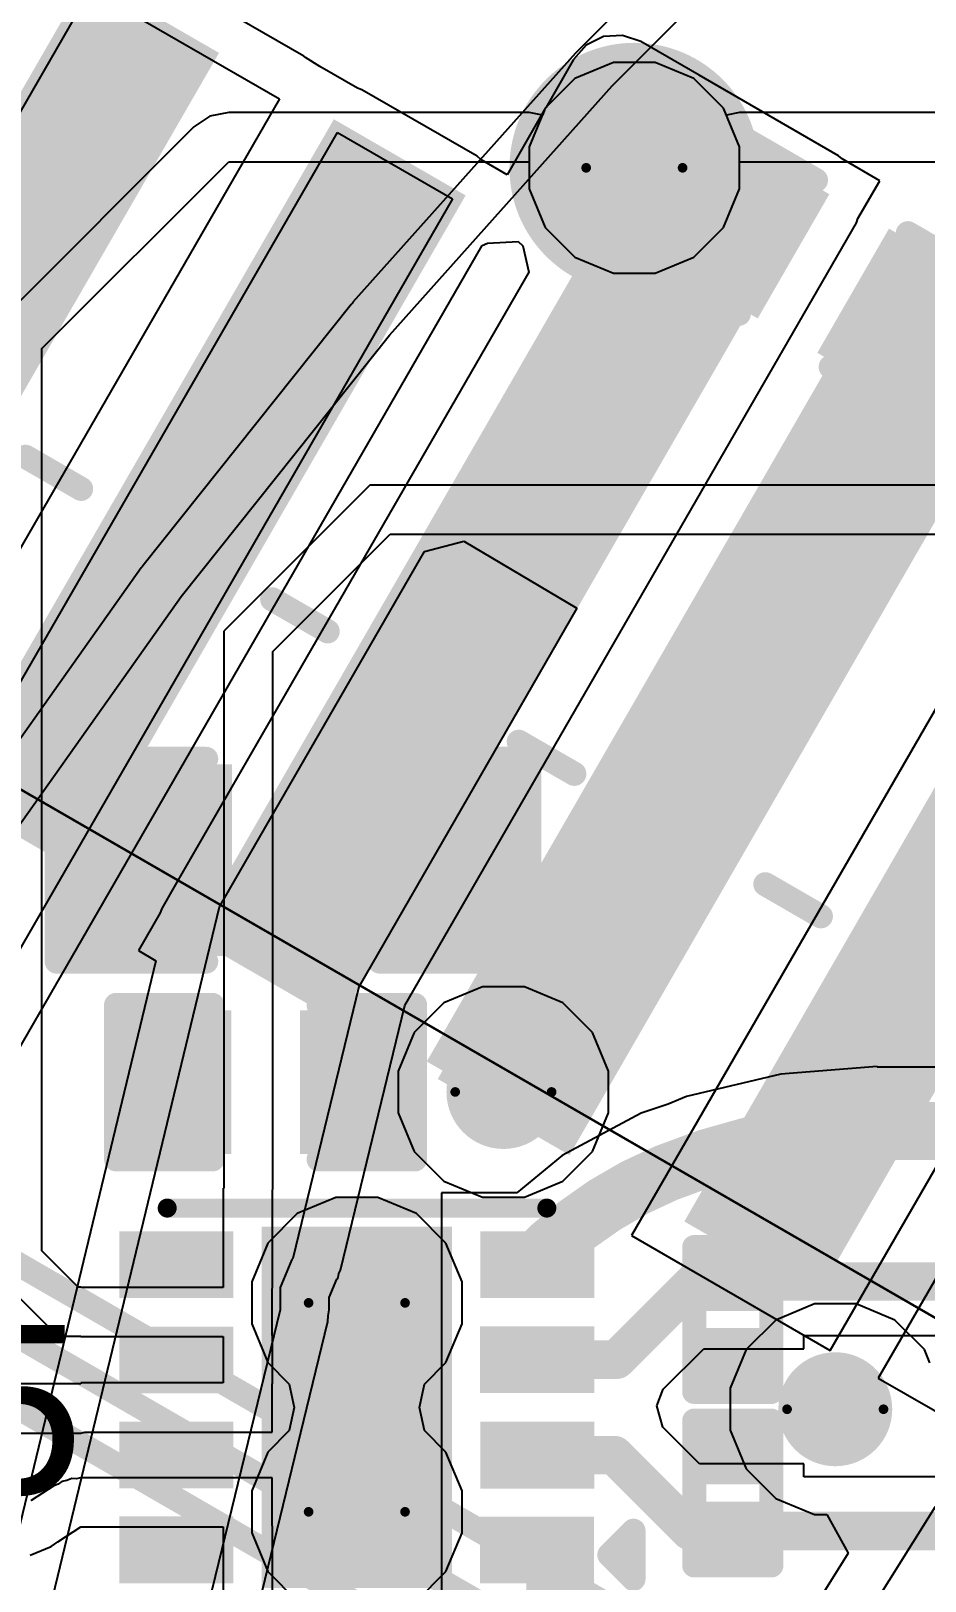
# Model space of a CAD drawing. Header units: inches. Extents: x -30 to 282, y -86 to 78.
# Drawn here: x -15.75 to -11.04, y -31.57 to -23.41 of the extents above; entities that cross this region are included whole.
import ezdxf

# ---------------------------------------------------------------- set-up
doc = ezdxf.new("R2010")
doc.units = ezdxf.units.IN
for name, color, linetype in [('Board Outline', 216, 'Continuous'), ('Bottom Layer', 5, 'Continuous'), ('Bottom Overlay', 54, 'Continuous'), ('Bottom Paste', 16, 'Continuous'), ('Bottom Solder', 6, 'Continuous'), ('Dimensions', 6, 'Continuous'), ('Drill Drawing', 1, 'Continuous'), ('GND 01', 76, 'Continuous'), ('GND 02', 16, 'Continuous'), ('Pad Holes', 156, 'Continuous'), ('PWR', 156, 'Continuous'), ('SIG 01', 90, 'Continuous'), ('Top Layer', 1, 'Continuous'), ('Top Overlay', 2, 'Continuous'), ('Top Paste', 8, 'Continuous'), ('Top Solder', 216, 'Continuous'), ('Via Holes', 16, 'Continuous')]:
    doc.layers.add(name, color=color, linetype=linetype)
doc.styles.add('Arial', font='', dxfattribs={"height": 0.2})
doc.styles.get('Arial').set_extended_font_data('Arial')

# ---------------------------------------------------------------- blocks, each defined once
blk = doc.blocks.new('C___0402_B_12')
at = {"layer": 'Bottom Layer'}
for points in [[(-0.2413, 0.3175), (-0.2413, -0.3175), (-0.6985, -0.3175), (-0.6985, 0.3175)], [(0.6985, 0.3175), (0.6985, -0.3175), (0.2413, -0.3175), (0.2413, 0.3175)]]:
    blk.add_hatch(color=5, dxfattribs=at).paths.add_polyline_path(points)
at = {"layer": 'Bottom Paste'}
for points in [[(-0.2413, 0.3175), (-0.2413, -0.3175), (-0.6985, -0.3175), (-0.6985, 0.3175)], [(0.6985, 0.3175), (0.6985, -0.3175), (0.2413, -0.3175), (0.2413, 0.3175)]]:
    blk.add_hatch(color=16, dxfattribs=at).paths.add_polyline_path(points)
at = {"layer": 'Bottom Solder'}
for points in [[(-0.1813, 0.3775), (-0.1813, -0.3775), (-0.7585, -0.3775), (-0.7585, 0.3775)], [(0.7585, 0.3775), (0.7585, -0.3775), (0.1813, -0.3775), (0.1813, 0.3775)]]:
    blk.add_hatch(color=6, dxfattribs=at).paths.add_polyline_path(points)
at = {"layer": 'Bottom Overlay', "const_width": 0.127}
for points in [[(-0.2794, 0.4064), (-0.7874, 0.4064)], [(-0.7874, 0.4064), (-0.7874, -0.4064)], [(0.7874, 0.4064), (0.2794, 0.4064)], [(0.7874, 0.4064), (0.7874, -0.4064)], [(-0.2794, -0.4064), (-0.7874, -0.4064)], [(0.7874, -0.4064), (0.2794, -0.4064)]]:
    blk.add_lwpolyline(points, dxfattribs=at)
at = {"layer": 'Bottom Overlay', "const_width": 0.0635}
for points in [[(-0.8191, 0.4064, 1), (-0.7556, 0.4064, 1)], [(-0.8191, 0.4064, 1), (-0.7556, 0.4064, 1)], [(-0.3111, 0.4064, 1), (-0.2477, 0.4064, 1)], [(0.2477, 0.4064, 1), (0.3112, 0.4064, 1)], [(0.7557, 0.4064, 1), (0.8192, 0.4064, 1)], [(0.7557, 0.4064, 1), (0.8192, 0.4064, 1)], [(-0.8192, -0.4064, 1), (-0.7557, -0.4064, 1)], [(-0.8192, -0.4064, 1), (-0.7557, -0.4064, 1)], [(-0.3112, -0.4064, 1), (-0.2477, -0.4064, 1)], [(0.2477, -0.4064, 1), (0.3111, -0.4064, 1)], [(0.7556, -0.4064, 1), (0.8191, -0.4064, 1)], [(0.7556, -0.4064, 1), (0.8191, -0.4064, 1)]]:
    blk.add_lwpolyline(points, format="xyb", close=True, dxfattribs=at)
blk = doc.blocks.new('B6B_ZR_SM4_TF_LF__SN__B_34')
at = {"layer": 'Bottom Layer'}
for points in [[(-4.1001, 3.2749), (-3.4001, 3.2749), (-3.4001, -0.725), (-4.1001, -0.725)], [(-2.5999, 3.2749), (-1.8999, 3.2749), (-1.8999, -0.725), (-2.5999, -0.725)], [(-1.1001, 3.2749), (-0.4001, 3.2749), (-0.4001, -0.725), (-1.1001, -0.725)], [(0.4001, 3.2749), (1.1001, 3.2749), (1.1001, -0.725), (0.4001, -0.725)], [(1.8999, 3.2749), (2.5999, 3.2749), (2.5999, -0.725), (1.8999, -0.725)]]:
    blk.add_hatch(color=5, dxfattribs=at).paths.add_polyline_path(points)
at = {"layer": 'Bottom Paste'}
for points in [[(-4.1001, 3.2749), (-3.4001, 3.2749), (-3.4001, -0.725), (-4.1001, -0.725)], [(-2.5999, 3.2749), (-1.8999, 3.2749), (-1.8999, -0.725), (-2.5999, -0.725)], [(-1.1001, 3.2749), (-0.4001, 3.2749), (-0.4001, -0.725), (-1.1001, -0.725)], [(0.4001, 3.2749), (1.1001, 3.2749), (1.1001, -0.725), (0.4001, -0.725)], [(1.8999, 3.2749), (2.5999, 3.2749), (2.5999, -0.725), (1.8999, -0.725)]]:
    blk.add_hatch(color=16, dxfattribs=at).paths.add_polyline_path(points)
at = {"layer": 'Bottom Solder'}
for points in [[(-4.1509, 3.3257), (-3.3493, 3.3257), (-3.3493, -0.7758), (-4.1509, -0.7758)], [(-2.6507, 3.3257), (-1.8491, 3.3257), (-1.8491, -0.7758), (-2.6507, -0.7758)], [(-1.1509, 3.3257), (-0.3493, 3.3257), (-0.3493, -0.7758), (-1.1509, -0.7758)], [(0.3493, 3.3257), (1.1509, 3.3257), (1.1509, -0.7758), (0.3493, -0.7758)], [(1.8491, 3.3257), (2.6507, 3.3257), (2.6507, -0.7758), (1.8491, -0.7758)]]:
    blk.add_hatch(color=6, dxfattribs=at).paths.add_polyline_path(points)
at = {"layer": 'Bottom Overlay', "const_width": 0.127}
for points in [[(-3.1688, 0.9749), (-2.8311, 0.9749)], [(-1.6689, 0.9749), (-1.3311, 0.9749)], [(-0.1689, 0.9749), (0.1689, 0.9749)], [(1.3311, 0.9749), (1.6689, 0.9749)], [(-6, -2.725), (6, -2.725)]]:
    blk.add_lwpolyline(points, dxfattribs=at)
at = {"layer": 'Bottom Overlay', "const_width": 0.0635}
for points in [[(-3.2006, 0.9749, 1), (-3.1371, 0.9749, 1)], [(-2.8628, 0.9749, 1), (-2.7993, 0.9749, 1)], [(-1.7006, 0.9749, 1), (-1.6371, 0.9749, 1)], [(-1.3628, 0.9749, 1), (-1.2993, 0.9749, 1)], [(-0.2006, 0.9749, 1), (-0.1371, 0.9749, 1)], [(0.1371, 0.9749, 1), (0.2006, 0.9749, 1)], [(1.2994, 0.9749, 1), (1.3629, 0.9749, 1)], [(1.6371, 0.9749, 1), (1.7006, 0.9749, 1)]]:
    blk.add_lwpolyline(points, format="xyb", close=True, dxfattribs=at)
blk = doc.blocks.new('B6B_ZR_SM4_TF_LF__SN__B_35')
at = {"layer": 'Bottom Overlay', "const_width": 0.127}
blk.add_lwpolyline([(6, -2.725), (-6, -2.725)], dxfattribs=at)
blk = doc.blocks.new('WSON_8_2_2__83')
at = {"layer": 'Bottom Solder'}
h = blk.add_hatch(color=6, dxfattribs=at)
edge = h.paths.add_edge_path()
edge.add_arc((0, 0.55), 0.1016, 0, 360)
h = blk.add_hatch(color=6, dxfattribs=at)
edge = h.paths.add_edge_path()
edge.add_arc((0, -0.55), 0.1016, 0, 360)
at = {"layer": 'Pad Holes'}
h = blk.add_hatch(color=7, dxfattribs=at)
edge = h.paths.add_edge_path()
edge.add_arc((0, 0.55), 0.15, 0, 360)
h = blk.add_hatch(color=7, dxfattribs=at)
edge = h.paths.add_edge_path()
edge.add_arc((0, -0.55), 0.15, 0, 360)
at = {"layer": 'PWR'}
h = blk.add_hatch(color=156, dxfattribs=at)
edge = h.paths.add_edge_path()
edge.add_arc((0, 0.55), 0.3, 0, 360)
h = blk.add_hatch(color=156, dxfattribs=at)
edge = h.paths.add_edge_path()
edge.add_arc((0, -0.55), 0.3, 0, 360)
at = {"layer": 'SIG 01'}
h = blk.add_hatch(color=90, dxfattribs=at)
edge = h.paths.add_edge_path()
edge.add_arc((0, 0.55), 0.3, 0, 360)
h = blk.add_hatch(color=90, dxfattribs=at)
edge = h.paths.add_edge_path()
edge.add_arc((0, -0.55), 0.3, 0, 360)
at = {"layer": 'Top Layer'}
for points in [[(0.45, -0.9), (-0.45, -0.9), (-0.45, 0.9), (0.45, 0.9)], [(-0.6994, 0.8762), (-0.6994, 0.6262), (-1.1994, 0.6262), (-1.1994, 0.8762)], [(0.7006, 0.6254), (0.7006, 0.8755), (1.2006, 0.8755), (1.2006, 0.6254)], [(-0.7006, 0.3766), (-0.7006, 0.1266), (-1.2006, 0.1266), (-1.2006, 0.3766)], [(0.7006, 0.1258), (0.7006, 0.3758), (1.2006, 0.3758), (1.2006, 0.1258)], [(-0.7004, -0.1258), (-0.7004, -0.3758), (-1.2004, -0.3758), (-1.2004, -0.1258)], [(0.7006, -0.3738), (0.7006, -0.1238), (1.2006, -0.1238), (1.2006, -0.3738)], [(-0.7006, -0.6259), (-0.7006, -0.876), (-1.2006, -0.876), (-1.2006, -0.6259)], [(0.7006, -0.8762), (0.7006, -0.6262), (1.2006, -0.6262), (1.2006, -0.8762)]]:
    blk.add_hatch(color=1, dxfattribs=at).paths.add_polyline_path(points)
h = blk.add_hatch(color=1, dxfattribs=at)
edge = h.paths.add_edge_path()
edge.add_arc((0, 0.55), 0.3, 0, 360)
h = blk.add_hatch(color=1, dxfattribs=at)
edge = h.paths.add_edge_path()
edge.add_arc((0, -0.55), 0.3, 0, 360)
at = {"layer": 'Top Paste'}
for points in [[(0.45, -0.9), (-0.45, -0.9), (-0.45, 0.9), (0.45, 0.9)], [(-0.6994, 0.8762), (-0.6994, 0.6262), (-1.1994, 0.6262), (-1.1994, 0.8762)], [(0.7006, 0.6254), (0.7006, 0.8755), (1.2006, 0.8755), (1.2006, 0.6254)], [(-0.7006, 0.3766), (-0.7006, 0.1266), (-1.2006, 0.1266), (-1.2006, 0.3766)], [(0.7006, 0.1258), (0.7006, 0.3758), (1.2006, 0.3758), (1.2006, 0.1258)], [(-0.7004, -0.1258), (-0.7004, -0.3758), (-1.2004, -0.3758), (-1.2004, -0.1258)], [(0.7006, -0.3738), (0.7006, -0.1238), (1.2006, -0.1238), (1.2006, -0.3738)], [(-0.7006, -0.6259), (-0.7006, -0.876), (-1.2006, -0.876), (-1.2006, -0.6259)], [(0.7006, -0.8762), (0.7006, -0.6262), (1.2006, -0.6262), (1.2006, -0.8762)]]:
    blk.add_hatch(color=8, dxfattribs=at).paths.add_polyline_path(points)
at = {"layer": 'Top Solder'}
for points in [[(-0.6486, 0.927), (-0.6486, 0.5754), (-1.2502, 0.5754), (-1.2502, 0.927)], [(0.5008, -0.9508), (-0.5008, -0.9508), (-0.5008, 0.9508), (0.5008, 0.9508)], [(0.6498, 0.5746), (0.6498, 0.9263), (1.2514, 0.9263), (1.2514, 0.5746)], [(-0.6498, 0.4274), (-0.6498, 0.0758), (-1.2514, 0.0758), (-1.2514, 0.4274)], [(0.6498, 0.075), (0.6498, 0.4266), (1.2514, 0.4266), (1.2514, 0.075)], [(-0.6496, -0.075), (-0.6496, -0.4266), (-1.2512, -0.4266), (-1.2512, -0.075)], [(0.6498, -0.4246), (0.6498, -0.073), (1.2514, -0.073), (1.2514, -0.4246)], [(-0.6498, -0.5751), (-0.6498, -0.9268), (-1.2514, -0.9268), (-1.2514, -0.5751)], [(0.6498, -0.927), (0.6498, -0.5754), (1.2514, -0.5754), (1.2514, -0.927)]]:
    blk.add_hatch(color=216, dxfattribs=at).paths.add_polyline_path(points)
h = blk.add_hatch(color=216, dxfattribs=at)
edge = h.paths.add_edge_path()
edge.add_arc((0, 0.55), 0.4016, 0, 360)
h = blk.add_hatch(color=216, dxfattribs=at)
edge = h.paths.add_edge_path()
edge.add_arc((0, -0.55), 0.4016, 0, 360)
at = {"layer": 'Top Overlay'}
for points, const_width in [([(1.0003, 1.0492), (-0.9997, 1.0492)], 0.1), ([(-1.4574, 0.6496), (-1.4574, 0.9036)], 0.127), ([(-1.3304, 0.7766), (-1.4574, 0.9036)], 0.127), ([(-1.3304, 0.7766), (-1.4574, 0.6496)], 0.127), ([(0.999, -1.0489), (-1.001, -1.0489)], 0.1)]:
    blk.add_lwpolyline(points, dxfattribs=dict(at, const_width=const_width))
for points, const_width in [([(-1.0247, 1.0492, 1), (-0.9747, 1.0492, 1)], 0.05), ([(0.9753, 1.0492, 1), (1.0253, 1.0492, 1)], 0.05), ([(-1.4891, 0.9036, 1), (-1.4256, 0.9036, 1)], 0.0635), ([(-1.4891, 0.9036, 1), (-1.4256, 0.9036, 1)], 0.0635), ([(-1.3621, 0.7766, 1), (-1.2986, 0.7766, 1)], 0.0635), ([(-1.3621, 0.7766, 1), (-1.2986, 0.7766, 1)], 0.0635), ([(-1.4891, 0.6496, 1), (-1.4256, 0.6496, 1)], 0.0635), ([(-1.4891, 0.6496, 1), (-1.4256, 0.6496, 1)], 0.0635), ([(-1.0259, -1.0489, 1), (-0.976, -1.0489, 1)], 0.05), ([(0.974, -1.0489, 1), (1.024, -1.0489, 1)], 0.05)]:
    blk.add_lwpolyline(points, format="xyb", close=True, dxfattribs=dict(at, const_width=const_width))
blk = doc.blocks.new('DSN0603_2_115')
at = {"layer": 'Top Layer'}
for points in [[(-0.3, 0.12), (-0.1, 0.12), (-0.1, -0.12), (-0.3, -0.12)], [(0.1, 0.12), (0.3, 0.12), (0.3, -0.12), (0.1, -0.12)]]:
    blk.add_hatch(color=1, dxfattribs=at).paths.add_polyline_path(points)
at = {"layer": 'Top Paste'}
for points in [[(-0.3, 0.12), (-0.1, 0.12), (-0.1, -0.12), (-0.3, -0.12)], [(0.1, 0.12), (0.3, 0.12), (0.3, -0.12), (0.1, -0.12)]]:
    blk.add_hatch(color=8, dxfattribs=at).paths.add_polyline_path(points)
at = {"layer": 'Top Solder'}
for points in [[(-0.355, 0.175), (-0.045, 0.175), (-0.045, -0.175), (-0.355, -0.175)], [(0.045, 0.175), (0.355, 0.175), (0.355, -0.175), (0.045, -0.175)]]:
    blk.add_hatch(color=216, dxfattribs=at).paths.add_polyline_path(points)
at = {"layer": 'Top Overlay', "const_width": 0.127}
for points in [[(0.381, 0.2032), (-0.381, 0.2032)], [(-0.381, -0.2032), (-0.381, 0.2032)], [(0.381, -0.2032), (0.381, 0.2032)], [(0.381, -0.2032), (-0.381, -0.2032)]]:
    blk.add_lwpolyline(points, dxfattribs=at)
at = {"layer": 'Top Overlay', "const_width": 0.0635}
for points in [[(-0.4128, 0.2032, 1), (-0.3493, 0.2032, 1)], [(-0.4128, 0.2032, 1), (-0.3493, 0.2032, 1)], [(0.3493, 0.2032, 1), (0.4128, 0.2032, 1)], [(0.3493, 0.2032, 1), (0.4128, 0.2032, 1)], [(-0.4128, -0.2032, 1), (-0.3493, -0.2032, 1)], [(-0.4128, -0.2032, 1), (-0.3493, -0.2032, 1)], [(0.3492, -0.2032, 1), (0.4127, -0.2032, 1)], [(0.3492, -0.2032, 1), (0.4127, -0.2032, 1)]]:
    blk.add_lwpolyline(points, format="xyb", close=True, dxfattribs=at)
blk = doc.blocks.new('DSN0603_2_116')
at = {"layer": 'Top Layer'}
for points in [[(-0.3, 0.12), (-0.1, 0.12), (-0.1, -0.12), (-0.3, -0.12)], [(0.1, 0.12), (0.3, 0.12), (0.3, -0.12), (0.1, -0.12)]]:
    blk.add_hatch(color=1, dxfattribs=at).paths.add_polyline_path(points)
at = {"layer": 'Top Paste'}
for points in [[(-0.3, 0.12), (-0.1, 0.12), (-0.1, -0.12), (-0.3, -0.12)], [(0.1, 0.12), (0.3, 0.12), (0.3, -0.12), (0.1, -0.12)]]:
    blk.add_hatch(color=8, dxfattribs=at).paths.add_polyline_path(points)
at = {"layer": 'Top Solder'}
for points in [[(-0.355, 0.175), (-0.045, 0.175), (-0.045, -0.175), (-0.355, -0.175)], [(0.045, 0.175), (0.355, 0.175), (0.355, -0.175), (0.045, -0.175)]]:
    blk.add_hatch(color=216, dxfattribs=at).paths.add_polyline_path(points)
at = {"layer": 'Top Overlay', "const_width": 0.127}
for points in [[(-0.381, 0.2032), (0.381, 0.2032)], [(-0.381, 0.2032), (-0.381, -0.2032)], [(0.381, 0.2032), (0.381, -0.2032)], [(-0.381, -0.2032), (0.381, -0.2032)]]:
    blk.add_lwpolyline(points, dxfattribs=at)
at = {"layer": 'Top Overlay', "const_width": 0.0635}
for points in [[(-0.4128, 0.2032, 1), (-0.3493, 0.2032, 1)], [(-0.4128, 0.2032, 1), (-0.3493, 0.2032, 1)], [(0.3493, 0.2032, 1), (0.4128, 0.2032, 1)], [(0.3493, 0.2032, 1), (0.4128, 0.2032, 1)], [(-0.4128, -0.2032, 1), (-0.3493, -0.2032, 1)], [(-0.4128, -0.2032, 1), (-0.3493, -0.2032, 1)], [(0.3493, -0.2032, 1), (0.4128, -0.2032, 1)], [(0.3493, -0.2032, 1), (0.4128, -0.2032, 1)]]:
    blk.add_lwpolyline(points, format="xyb", close=True, dxfattribs=at)
blk = doc.blocks.new('C___0402_142')
at = {"layer": 'Top Layer'}
for points in [[(-0.6985, -0.3175), (-0.6985, 0.3175), (-0.2413, 0.3175), (-0.2413, -0.3175)], [(0.2413, -0.3175), (0.2413, 0.3175), (0.6985, 0.3175), (0.6985, -0.3175)]]:
    blk.add_hatch(color=1, dxfattribs=at).paths.add_polyline_path(points)
at = {"layer": 'Top Paste'}
for points in [[(-0.6985, -0.3175), (-0.6985, 0.3175), (-0.2413, 0.3175), (-0.2413, -0.3175)], [(0.2413, -0.3175), (0.2413, 0.3175), (0.6985, 0.3175), (0.6985, -0.3175)]]:
    blk.add_hatch(color=8, dxfattribs=at).paths.add_polyline_path(points)
at = {"layer": 'Top Solder'}
for points in [[(-0.7585, -0.3775), (-0.7585, 0.3775), (-0.1813, 0.3775), (-0.1813, -0.3775)], [(0.1813, -0.3775), (0.1813, 0.3775), (0.7585, 0.3775), (0.7585, -0.3775)]]:
    blk.add_hatch(color=216, dxfattribs=at).paths.add_polyline_path(points)
at = {"layer": 'Top Overlay', "const_width": 0.127}
for points in [[(-0.7874, -0.4064), (-0.7874, 0.4064)], [(-0.2794, 0.4064), (-0.7874, 0.4064)], [(0.7874, 0.4064), (0.2794, 0.4064)], [(0.7874, -0.4064), (0.7874, 0.4064)], [(-0.2794, -0.4064), (-0.7874, -0.4064)], [(0.7874, -0.4064), (0.2794, -0.4064)]]:
    blk.add_lwpolyline(points, dxfattribs=at)
at = {"layer": 'Top Overlay', "const_width": 0.0635}
for points in [[(-0.8192, 0.4064, 1), (-0.7557, 0.4064, 1)], [(-0.8192, 0.4064, 1), (-0.7557, 0.4064, 1)], [(-0.3112, 0.4064, 1), (-0.2477, 0.4064, 1)], [(0.2477, 0.4064, 1), (0.3111, 0.4064, 1)], [(0.7556, 0.4064, 1), (0.8191, 0.4064, 1)], [(0.7556, 0.4064, 1), (0.8191, 0.4064, 1)], [(-0.8191, -0.4064, 1), (-0.7556, -0.4064, 1)], [(-0.8191, -0.4064, 1), (-0.7556, -0.4064, 1)], [(-0.3111, -0.4064, 1), (-0.2477, -0.4064, 1)], [(0.2477, -0.4064, 1), (0.3112, -0.4064, 1)], [(0.7557, -0.4064, 1), (0.8192, -0.4064, 1)], [(0.7557, -0.4064, 1), (0.8192, -0.4064, 1)]]:
    blk.add_lwpolyline(points, format="xyb", close=True, dxfattribs=at)
blk = doc.blocks.new('C___0603_144')
at = {"layer": 'Top Layer'}
for points in [[(-0.381, 0.4445), (-0.381, -0.4445), (-1.143, -0.4445), (-1.143, 0.4445)], [(1.143, 0.4445), (1.143, -0.4445), (0.381, -0.4445), (0.381, 0.4445)]]:
    blk.add_hatch(color=1, dxfattribs=at).paths.add_polyline_path(points)
at = {"layer": 'Top Paste'}
for points in [[(-0.381, 0.4445), (-0.381, -0.4445), (-1.143, -0.4445), (-1.143, 0.4445)], [(1.143, 0.4445), (1.143, -0.4445), (0.381, -0.4445), (0.381, 0.4445)]]:
    blk.add_hatch(color=8, dxfattribs=at).paths.add_polyline_path(points)
at = {"layer": 'Top Solder'}
for points in [[(-0.321, 0.5045), (-0.321, -0.5045), (-1.203, -0.5045), (-1.203, 0.5045)], [(1.203, 0.5045), (1.203, -0.5045), (0.321, -0.5045), (0.321, 0.5045)]]:
    blk.add_hatch(color=216, dxfattribs=at).paths.add_polyline_path(points)
at = {"layer": 'Top Overlay', "const_width": 0.127}
for points in [[(-1.2446, 0.5334), (-1.2446, -0.5334)], [(-0.4572, 0.5334), (-1.2446, 0.5334)], [(1.2446, 0.5334), (0.4572, 0.5334)], [(1.2446, 0.5334), (1.2446, -0.5334)], [(-0.4572, -0.5334), (-1.2446, -0.5334)], [(1.2446, -0.5334), (0.4572, -0.5334)]]:
    blk.add_lwpolyline(points, dxfattribs=at)
at = {"layer": 'Top Overlay', "const_width": 0.0635}
for points in [[(-1.2764, 0.5334, 1), (-1.2128, 0.5334, 1)], [(-1.2764, 0.5334, 1), (-1.2128, 0.5334, 1)], [(-0.4889, 0.5334, 1), (-0.4254, 0.5334, 1)], [(0.4254, 0.5334, 1), (0.4889, 0.5334, 1)], [(1.2129, 0.5334, 1), (1.2764, 0.5334, 1)], [(1.2129, 0.5334, 1), (1.2764, 0.5334, 1)], [(-1.2764, -0.5334, 1), (-1.2128, -0.5334, 1)], [(-1.2764, -0.5334, 1), (-1.2128, -0.5334, 1)], [(-0.4889, -0.5334, 1), (-0.4254, -0.5334, 1)], [(0.4254, -0.5334, 1), (0.4889, -0.5334, 1)], [(1.2128, -0.5334, 1), (1.2764, -0.5334, 1)], [(1.2128, -0.5334, 1), (1.2764, -0.5334, 1)]]:
    blk.add_lwpolyline(points, format="xyb", close=True, dxfattribs=at)

msp = doc.modelspace()

# ---------------------------------------------------------------- hatches: boundary and pattern name
at = {"layer": 'Bottom Layer'}
for points in [[(-11.9914, -24.9199), (-11.6296, -24.2934), (-12.6711, -23.6921), (-13.0329, -24.3186)], [(-14.8403, -28.1603), (-14.1067, -28.5839), (-11.6296, -24.2934), (-12.3632, -23.8698)], [(-13.6686, -28.8368), (-12.935, -29.2604), (-10.4579, -24.9699), (-11.1915, -24.5463)]]:
    msp.add_hatch(color=5, dxfattribs=at).paths.add_polyline_path(points)
h = msp.add_hatch(color=5, dxfattribs=at)
edge = h.paths.add_edge_path()
edge.add_arc((-12.5749, -24.1326), 0.3, 0, 360)
h = msp.add_hatch(color=5, dxfattribs=at)
edge = h.paths.add_edge_path()
edge.add_arc((-13.2647, -28.9972), 0.3, 0, 360)
h = msp.add_hatch(color=5, dxfattribs=at)
edge = h.paths.add_edge_path()
edge.add_arc((-11.5164, -30.6673), 0.3, 0, 360)
at = {"layer": 'GND 01'}
h = msp.add_hatch(color=76, dxfattribs=at)
edge = h.paths.add_edge_path()
edge.add_arc((-12.5749, -24.1326), 0.658, 0, 360)
at = {"layer": 'GND 02'}
h = msp.add_hatch(color=16, dxfattribs=at)
edge = h.paths.add_edge_path()
edge.add_arc((-12.5749, -24.1326), 0.658, 0, 360)
at = {"layer": 'PWR'}
h = msp.add_hatch(color=156, dxfattribs=at)
edge = h.paths.add_edge_path()
edge.add_arc((-12.5749, -24.1326), 0.3, 0, 360)
h = msp.add_hatch(color=156, dxfattribs=at)
edge = h.paths.add_edge_path()
edge.add_arc((-13.2647, -28.9972), 0.3, 0, 360)
h = msp.add_hatch(color=156, dxfattribs=at)
edge = h.paths.add_edge_path()
edge.add_arc((-11.5164, -30.6673), 0.3, 0, 360)
at = {"layer": 'SIG 01'}
h = msp.add_hatch(color=90, dxfattribs=at)
edge = h.paths.add_edge_path()
edge.add_arc((-12.5749, -24.1326), 0.3, 0, 360)
h = msp.add_hatch(color=90, dxfattribs=at)
edge = h.paths.add_edge_path()
edge.add_arc((-13.2647, -28.9972), 0.3, 0, 360)
h = msp.add_hatch(color=90, dxfattribs=at)
edge = h.paths.add_edge_path()
edge.add_arc((-11.5164, -30.6673), 0.3, 0, 360)
at = {"layer": 'Top Layer'}
h = msp.add_hatch(color=1, dxfattribs=at)
edge = h.paths.add_edge_path()
edge.add_arc((-12.5749, -24.1326), 0.3, 0, 360)
h = msp.add_hatch(color=1, dxfattribs=at)
edge = h.paths.add_edge_path()
edge.add_arc((-13.2647, -28.9972), 0.3, 0, 360)
h = msp.add_hatch(color=1, dxfattribs=at)
edge = h.paths.add_edge_path()
edge.add_arc((-11.5164, -30.6673), 0.3, 0, 360)
at = {"layer": 'Via Holes'}
h = msp.add_hatch(color=7, dxfattribs=at)
edge = h.paths.add_edge_path()
edge.add_arc((-12.5749, -24.1326), 0.15, 0, 360)
h = msp.add_hatch(color=7, dxfattribs=at)
edge = h.paths.add_edge_path()
edge.add_arc((-13.2647, -28.9972), 0.15, 0, 360)
h = msp.add_hatch(color=7, dxfattribs=at)
edge = h.paths.add_edge_path()
edge.add_arc((-11.5164, -30.6673), 0.15, 0, 360)

# ---------------------------------------------------------------- linework, layer by layer
at = {"layer": 'Board Outline', "const_width": 0.254}
msp.add_lwpolyline([(37.4947, -16.4465, -2.502525), (-17.2929, -16.4465)], format="xyb", dxfattribs=at)
at = {"layer": 'Bottom Layer'}
for p, q in [((-14.3153, -23.5456), (-15.3089, -22.9719)), ((-17.9411, -27.5309), (-15.4384, -23.1962)), ((-15.4384, -23.1962), (-14.4448, -23.7699)), ((-12.8288, -23.4866), (-12.8954, -23.5626)), ((-12.7382, -23.4419), (-12.8288, -23.4866)), ((-12.6373, -23.4353), (-12.7382, -23.4419)), ((-12.5416, -23.4678), (-12.6373, -23.4353)), ((-12.2338, -23.6455), (-12.5416, -23.4678)), ((-14.3075, -23.5525), (-14.3153, -23.5456)), ((-14.2322, -23.5993), (-14.3075, -23.5525)), ((-12.8954, -23.5626), (-13.0417, -23.816)), ((-14.0339, -23.7138), (-14.2322, -23.5993)), ((-14.2322, -23.5993), (-14.2322, -23.5993)), ((-12.2337, -23.6456), (-12.2338, -23.6455)), ((-11.5001, -24.0691), (-12.2337, -23.6456)), ((-14.0098, -23.722), (-14.0339, -23.7138)), ((-13.4036, -24.072), (-14.0098, -23.722)), ((-14.4448, -23.7699), (-16.9155, -28.0492)), ((-13.0445, -23.8188), (-13.0475, -23.826)), ((-13.0417, -23.816), (-13.0445, -23.8188)), ((-13.0475, -23.826), (-13.2455, -24.169)), ((-16.4805, -28.0014), (-14.1393, -23.9463)), ((-14.1393, -23.9463), (-13.533, -24.2963)), ((-11.4809, -24.0859), (-11.5001, -24.0691)), ((-13.3844, -24.0888), (-13.4036, -24.072)), ((-13.4036, -24.072), (-13.4036, -24.072)), ((-13.2455, -24.169), (-13.3844, -24.0888)), ((-11.2826, -24.2004), (-11.4809, -24.0859)), ((-11.3971, -24.3987), (-11.2826, -24.2004)), ((-13.533, -24.2963), (-17.2375, -30.7126)), ((-13.7834, -28.5419), (-11.4053, -24.4229)), ((-11.4053, -24.4229), (-11.3971, -24.3987)), ((-11.4053, -24.4229), (-11.4053, -24.4229)), ((-17.0133, -30.8421), (-13.3759, -24.542)), ((-13.3759, -24.542), (-13.3484, -24.5288)), ((-13.3484, -24.5288), (-13.1876, -24.5207)), ((-13.1876, -24.5207), (-13.1624, -24.5429)), ((-13.1624, -24.5429), (-13.1311, -24.6819)), ((-13.1311, -24.6819), (-14.3531, -26.7985)), ((-10.3352, -25.8492), (-12.5892, -29.7533)), ((-13.6805, -26.1514), (-13.4732, -26.0972)), ((-13.4732, -26.0972), (-12.8779, -26.4505)), ((-14.7606, -28.0223), (-13.6805, -26.1514)), ((-12.8779, -26.4505), (-14.0261, -28.4439)), ((-11.5431, -30.3573), (-9.2891, -26.4532)), ((-9.0361, -26.5993), (-11.2901, -30.5033)), ((-14.3531, -26.7985), (-14.9849, -27.8928)), ((-14.9849, -27.8928), (-15.0646, -28.0308)), ((-14.9849, -27.8928), (-14.9849, -27.8928)), ((-15.8771, -32.6387), (-14.7606, -28.0223)), ((-15.0728, -28.055), (-15.1873, -28.2533)), ((-15.0646, -28.0308), (-15.0728, -28.055)), ((-15.0646, -28.0308), (-15.0646, -28.0308)), ((-15.0957, -28.3061), (-16.1201, -32.5418)), ((-15.1873, -28.2533), (-15.0957, -28.3061)), ((-14.0261, -28.4439), (-14.3749, -29.874)), ((-14.1233, -29.9354), (-13.7834, -28.5419)), ((-12.5892, -29.7533), (-11.5431, -30.3573)), ((-14.3794, -29.8785), (-14.4409, -30.0269)), ((-14.3749, -29.874), (-14.3794, -29.8785)), ((-14.1318, -29.9535), (-14.1233, -29.9354)), ((-14.1819, -30.0785), (-14.1425, -29.9834)), ((-14.1425, -29.9834), (-14.1357, -29.9731)), ((-14.1357, -29.9731), (-14.1318, -29.9535)), ((-14.4409, -30.0269), (-14.4409, -30.1445)), ((-14.1819, -30.1445), (-14.1819, -30.0785)), ((-14.4409, -30.1445), (-15.1755, -33.1562)), ((-14.1893, -30.2059), (-14.188, -30.1749)), ((-14.188, -30.1749), (-14.1819, -30.1445)), ((-14.8275, -32.8223), (-14.1893, -30.2059)), ((-11.2901, -30.5033), (-10.2439, -31.1073))]:
    msp.add_line(p, q, dxfattribs=at)
at = {"layer": 'Dimensions'}
for points, const_width in [([(-20.692, -24.5849), (-6.8356, -32.5849)], 0.0127), ([(-23.6741, -25.75), (-6.3536, -35.75)], 0.127)]:
    msp.add_lwpolyline(points, dxfattribs=dict(at, const_width=const_width))
at = {"layer": 'Drill Drawing'}
for points, const_width in [([(-12.3209, -24.1326, 1), (-12.8289, -24.1326, 1)], 0.0508), ([(-12.8416, -24.1326, 1), (-12.8162, -24.1326, 1)], 0.0254), ([(-12.3336, -24.1326, 1), (-12.3082, -24.1326, 1)], 0.0254), ([(-13.0107, -28.9972, 1), (-13.5187, -28.9972, 1)], 0.0508), ([(-13.5314, -28.9972, 1), (-13.506, -28.9972, 1)], 0.0254), ([(-13.0234, -28.9972, 1), (-12.998, -28.9972, 1)], 0.0254), ([(-13.7829, -30.1073, 1), (-14.2909, -30.1073, 1)], 0.0508), ([(-14.3036, -30.1073, 1), (-14.2782, -30.1073, 1)], 0.0254), ([(-13.7956, -30.1073, 1), (-13.7702, -30.1073, 1)], 0.0254), ([(-11.2624, -30.6673, 1), (-11.7704, -30.6673, 1)], 0.0508), ([(-11.7831, -30.6673, 1), (-11.7577, -30.6673, 1)], 0.0254), ([(-11.2751, -30.6673, 1), (-11.2497, -30.6673, 1)], 0.0254), ([(-13.7829, -31.2073, 1), (-14.2909, -31.2073, 1)], 0.0508), ([(-14.3036, -31.2073, 1), (-14.2782, -31.2073, 1)], 0.0254), ([(-13.7956, -31.2073, 1), (-13.7702, -31.2073, 1)], 0.0254)]:
    msp.add_lwpolyline(points, format="xyb", close=True, dxfattribs=dict(at, const_width=const_width))
at = {"layer": 'PWR'}
for p, q in [((-11.6311, -22.2739), (-12.8752, -23.518)), ((-12.6921, -23.7011), (-11.448, -22.457)), ((-12.8852, -23.5286), (-14.0576, -24.8405)), ((-12.8793, -23.5241), (-12.8852, -23.5286)), ((-12.8752, -23.518), (-12.8793, -23.5241)), ((-13.8645, -25.013), (-12.6921, -23.7011)), ((-14.067, -24.8516), (-15.164, -26.2272)), ((-14.0613, -24.8468), (-14.067, -24.8516)), ((-14.0576, -24.8405), (-14.0613, -24.8468)), ((-14.9615, -26.3886), (-13.8645, -25.013)), ((-15.1727, -26.2388), (-16.1908, -27.6737)), ((-15.1673, -26.2337), (-15.1727, -26.2388)), ((-15.164, -26.2272), (-15.1673, -26.2337)), ((-15.9796, -27.8236), (-14.9615, -26.3886)), ((-13.3749, -28.4432), (-13.5785, -28.5275)), ((-13.1545, -28.4432), (-13.3749, -28.4432)), ((-12.9509, -28.5275), (-13.1545, -28.4432)), ((-13.5785, -28.5275), (-13.7343, -28.6834)), ((-12.795, -28.6834), (-12.9509, -28.5275)), ((-13.7343, -28.6834), (-13.8187, -28.887)), ((-12.7107, -28.887), (-12.795, -28.6834)), ((-13.8187, -28.887), (-13.8187, -29.1074)), ((-12.7107, -29.1074), (-12.7107, -28.887)), ((-13.8187, -29.1074), (-13.7343, -29.311)), ((-12.795, -29.311), (-12.7107, -29.1074)), ((-13.7343, -29.311), (-13.5785, -29.4668)), ((-12.9509, -29.4668), (-12.795, -29.311)), ((-13.5785, -29.4668), (-13.3749, -29.5512)), ((-13.1545, -29.5512), (-12.9509, -29.4668)), ((-14.1471, -29.5533), (-14.3507, -29.6376)), ((-13.9267, -29.5533), (-14.1471, -29.5533)), ((-13.7231, -29.6376), (-13.9267, -29.5533)), ((-13.3749, -29.5512), (-13.1545, -29.5512)), ((-14.3507, -29.6376), (-14.5065, -29.7935)), ((-13.5672, -29.7935), (-13.7231, -29.6376)), ((-14.5065, -29.7935), (-14.5909, -29.9971)), ((-13.4829, -29.9971), (-13.5672, -29.7935)), ((-14.5909, -29.9971), (-14.5909, -30.2175)), ((-13.4829, -30.2175), (-13.4829, -29.9971)), ((-11.6266, -30.1133), (-11.8302, -30.1976)), ((-11.4062, -30.1133), (-11.6266, -30.1133)), ((-11.2026, -30.1976), (-11.4062, -30.1133)), ((-14.5909, -30.2175), (-14.5065, -30.4211)), ((-13.5672, -30.4211), (-13.4829, -30.2175)), ((-11.8302, -30.1976), (-11.986, -30.3535)), ((-11.0467, -30.3535), (-11.2026, -30.1976)), ((-14.5065, -30.4211), (-14.3926, -30.5351)), ((-13.6812, -30.5351), (-13.5672, -30.4211)), ((-11.986, -30.3535), (-12.0704, -30.5571)), ((-11.0181, -30.4226), (-11.0467, -30.3535)), ((-14.3926, -30.5351), (-14.3673, -30.6573)), ((-13.7065, -30.6573), (-13.6812, -30.5351)), ((-12.0704, -30.5571), (-12.0704, -30.7775)), ((-14.3673, -30.6573), (-14.3926, -30.7795)), ((-13.6812, -30.7796), (-13.7065, -30.6573)), ((-14.3926, -30.7795), (-14.5066, -30.8935)), ((-13.5672, -30.8935), (-13.6812, -30.7796)), ((-12.0704, -30.7775), (-11.986, -30.9811)), ((-14.5066, -30.8935), (-14.5909, -31.0971)), ((-13.4829, -31.0971), (-13.5672, -30.8935)), ((-11.986, -30.9811), (-11.8302, -31.1369)), ((-14.5909, -31.0971), (-14.5909, -31.3175)), ((-13.4829, -31.3175), (-13.4829, -31.0971)), ((-11.8302, -31.1369), (-11.6266, -31.2213)), ((-11.7448, -32.3833), (-10.9884, -31.1795)), ((-11.6266, -31.2213), (-11.5605, -31.2213)), ((-11.5605, -31.2213), (-11.4482, -31.4245)), ((-14.5909, -31.3175), (-14.5066, -31.5211)), ((-13.5672, -31.5211), (-13.4829, -31.3175)), ((-11.4482, -31.4245), (-11.9641, -32.2455)), ((-14.5066, -31.5211), (-14.3507, -31.677)), ((-13.7231, -31.677), (-13.5672, -31.5211))]:
    msp.add_line(p, q, dxfattribs=at)
at = {"layer": 'SIG 01'}
for p, q in [((-12.6851, -23.5786), (-12.8887, -23.663)), ((-12.4647, -23.5786), (-12.6851, -23.5786)), ((-12.2611, -23.663), (-12.4647, -23.5786)), ((-12.8887, -23.663), (-13.0445, -23.8188)), ((-12.1052, -23.8188), (-12.2611, -23.663)), ((-13.0445, -23.8188), (-13.1289, -24.0224)), ((-12.0209, -24.0224), (-12.1052, -23.8188)), ((-13.1289, -24.0224), (-13.1289, -24.2428)), ((-12.0209, -24.2428), (-12.0209, -24.0224)), ((-13.1289, -24.2428), (-13.0445, -24.4465)), ((-12.1052, -24.4465), (-12.0209, -24.2428)), ((-13.0445, -24.4465), (-12.8887, -24.6023)), ((-12.2611, -24.6023), (-12.1052, -24.4465)), ((-12.8887, -24.6023), (-12.6851, -24.6866)), ((-12.4647, -24.6866), (-12.2611, -24.6023)), ((-12.6851, -24.6866), (-12.4647, -24.6866))]:
    msp.add_line(p, q, dxfattribs=at)
at = {"layer": 'Top Layer'}
for p, q in [((-12.6851, -23.5786), (-12.8887, -23.663)), ((-12.4647, -23.5786), (-12.6851, -23.5786)), ((-12.2611, -23.663), (-12.4647, -23.5786)), ((-12.8887, -23.663), (-13.0445, -23.8188)), ((-12.1052, -23.8188), (-12.2611, -23.663)), ((-13.0445, -23.8188), (-13.0597, -23.8554)), ((-12.0901, -23.8554), (-12.1052, -23.8188)), ((-14.8111, -23.8614), (-14.8951, -23.9175)), ((-14.712, -23.8417), (-14.8111, -23.8614)), ((-13.1289, -23.8417), (-14.712, -23.8417)), ((-13.0597, -23.8554), (-13.1289, -23.8417)), ((-12.0209, -23.8416), (-12.0901, -23.8554)), ((-10.5049, -23.8416), (-12.0209, -23.8416)), ((-14.8951, -23.9175), (-15.8789, -24.9012)), ((-15.6957, -25.0844), (-14.712, -24.1006)), ((-14.712, -24.1006), (-14.712, -24.1006)), ((-14.712, -24.1006), (-14.712, -24.1006)), ((-14.712, -24.1006), (-14.712, -24.1006)), ((-14.712, -24.1006), (-13.1289, -24.1006)), ((-13.1289, -24.1006), (-13.1289, -24.2428)), ((-12.0209, -24.2428), (-12.0209, -24.1006)), ((-12.0209, -24.1006), (-10.5049, -24.1006)), ((-13.1289, -24.2428), (-13.0445, -24.4465)), ((-12.1052, -24.4465), (-12.0209, -24.2428)), ((-13.0445, -24.4465), (-12.8887, -24.6023)), ((-12.2611, -24.6023), (-12.1052, -24.4465)), ((-12.8887, -24.6023), (-12.6851, -24.6866)), ((-12.4647, -24.6866), (-12.2611, -24.6023)), ((-12.6851, -24.6866), (-12.4647, -24.6866)), ((-15.6957, -29.8334), (-15.6957, -25.0844)), ((-13.9685, -25.8024), (-14.7375, -26.5714)), ((-9.222, -25.8024), (-13.9685, -25.8024)), ((-14.4786, -26.6787), (-13.8613, -26.0614)), ((-13.8613, -26.0614), (-9.222, -26.0614)), ((-14.7375, -26.5714), (-14.7375, -29.5033)), ((-14.4786, -29.5033), (-14.4786, -26.6787)), ((-11.296, -28.8629), (-11.804, -28.9029)), ((-11.296, -28.8664), (-11.296, -28.8629)), ((-9.2813, -28.8664), (-11.296, -28.8664)), ((-11.804, -28.9029), (-12.2994, -29.0218)), ((-12.2994, -29.0218), (-12.3965, -29.062)), ((-12.5392, -29.1086), (-12.956, -29.3314)), ((-12.3965, -29.062), (-12.5392, -29.1086)), ((-12.5392, -29.1086), (-12.5392, -29.1086)), ((-12.956, -29.3314), (-13.1948, -29.5274)), ((-14.7375, -29.5033), (-14.7409, -29.5033)), ((-14.7409, -29.5033), (-14.7409, -30.0261)), ((-14.4819, -29.5202), (-14.4786, -29.5033)), ((-14.4819, -30.0261), (-14.4819, -29.5202)), ((-13.1948, -29.5274), (-13.5903, -29.5274)), ((-13.5903, -29.5274), (-13.5903, -30.0275)), ((-15.5045, -30.0245), (-15.6957, -29.8334)), ((-16.0004, -29.895), (-15.6118, -30.2835)), ((-15.4915, -30.0245), (-15.5045, -30.0245)), ((-15.4835, -30.0261), (-15.4915, -30.0245)), ((-14.7409, -30.0261), (-15.4835, -30.0261)), ((-14.4835, -30.0342), (-14.4819, -30.0261)), ((-14.4835, -30.277), (-14.4835, -30.0342)), ((-13.5903, -30.0275), (-13.5905, -30.0275)), ((-13.5905, -30.0275), (-13.5905, -30.7855)), ((-15.6118, -30.2835), (-15.4915, -30.2835)), ((-15.4915, -30.2835), (-15.4915, -30.2851)), ((-15.4915, -30.2851), (-14.7409, -30.2851)), ((-14.7409, -30.2851), (-14.7409, -30.5291)), ((-14.4819, -30.2851), (-14.4835, -30.277)), ((-14.4819, -30.5291), (-14.4819, -30.2851)), ((-12.4224, -30.5623), (-12.2091, -30.349)), ((-12.2091, -30.349), (-11.6823, -30.349)), ((-11.6823, -30.349), (-11.6823, -30.2798)), ((-11.6823, -30.2798), (-8.8251, -30.2798)), ((-15.4915, -30.5335), (-16.1496, -30.5335)), ((-14.7409, -30.5291), (-15.4915, -30.5291)), ((-15.4915, -30.5291), (-15.4915, -30.5335)), ((-14.4835, -30.5372), (-14.4819, -30.5291)), ((-14.4835, -30.7875), (-14.4835, -30.5372)), ((-12.4565, -30.649), (-12.4224, -30.5623)), ((-12.4247, -30.7622), (-12.4565, -30.649)), ((-16.1496, -30.7925), (-15.4915, -30.7925)), ((-15.4915, -30.7925), (-15.4694, -30.7881)), ((-15.4694, -30.7881), (-14.7409, -30.7881)), ((-14.7409, -30.7881), (-14.738, -30.7875)), ((-14.738, -30.7875), (-14.4835, -30.7875)), ((-13.5905, -30.7855), (-13.5903, -30.7855)), ((-13.5903, -30.7855), (-13.5903, -31.0295)), ((-12.2326, -30.9544), (-12.4247, -30.7622)), ((-11.6823, -30.9544), (-12.2326, -30.9544)), ((-11.6823, -31.0235), (-11.6823, -30.9544)), ((-15.6324, -31.0699), (-15.7526, -31.1478)), ((-15.6104, -31.0611), (-15.6324, -31.0699)), ((-15.5906, -31.0479), (-15.6104, -31.0611)), ((-15.5639, -31.0426), (-15.5906, -31.0479)), ((-15.5386, -31.0325), (-15.5639, -31.0426)), ((-15.5148, -31.0328), (-15.5386, -31.0325)), ((-15.4915, -31.0282), (-15.5148, -31.0328)), ((-14.7409, -31.0282), (-15.4915, -31.0282)), ((-14.7379, -31.0287), (-14.7409, -31.0282)), ((-14.4835, -31.0287), (-14.7379, -31.0287)), ((-14.4835, -31.279), (-14.4835, -31.0287)), ((-13.5903, -31.0295), (-13.5915, -31.0295)), ((-13.5915, -31.0295), (-13.5915, -31.7875)), ((-8.7886, -31.0235), (-11.6823, -31.0235)), ((-15.7526, -31.1478), (-15.7539, -31.149)), ((-15.6117, -31.365), (-15.4915, -31.2871)), ((-15.4915, -31.2871), (-14.7409, -31.2871)), ((-14.7409, -31.2871), (-14.7409, -32.0508)), ((-14.4819, -31.2871), (-14.4835, -31.279)), ((-14.4819, -32.0508), (-14.4819, -31.2871)), ((-15.7584, -31.4351), (-15.648, -31.3893)), ((-15.648, -31.3893), (-15.6117, -31.365))]:
    msp.add_line(p, q, dxfattribs=at)
at = {"layer": 'Top Layer', "const_width": 0.3048}
for points in [[(-12.4084, -29.4244, -0.098492), (-11.296, -29.2031)], [(-13.0184, -29.8141, -0.08815), (-12.4084, -29.4244)], [(-13.0863, -29.9064, -0.094768), (-13.0184, -29.8141)]]:
    msp.add_lwpolyline(points, format="xyb", dxfattribs=at)
at = {"layer": 'Top Layer'}
for points, const_width in [([(-11.296, -29.2031), (-8.8345, -29.2031)], 0.3048), ([(-13.0863, -29.9064), (-13.0863, -29.9064)], 0.3048), ([(-12.6695, -30.4065), (-12.258, -29.995)], 0.2032), ([(-12.258, -29.995), (-12.0563, -29.995)], 0.2032), ([(-12.0563, -29.995), (-8.8251, -29.995)], 0.2032), ([(-13.0865, -30.4065), (-12.6695, -30.4065)], 0.2032), ([(-13.0863, -30.9089), (-12.6809, -30.9089)], 0.2032), ([(-12.6809, -30.9089), (-12.2814, -31.3084)], 0.2032), ([(-12.2814, -31.3084), (-12.0563, -31.3084)], 0.2032), ([(-12.0563, -31.3084), (-8.7886, -31.3084)], 0.2032), ([(-13.0875, -31.4085), (-13.0195, -31.4085)], 0.254), ([(-13.0195, -31.4085), (-13.0175, -31.4105)], 0.254), ([(-13.0175, -32.5994), (-13.0175, -31.4105)], 0.254)]:
    msp.add_lwpolyline(points, dxfattribs=dict(at, const_width=const_width))
for points, const_width in [([(-11.3722, -29.2031, 1), (-11.2198, -29.2031, 1)], 0.1524), ([(-11.3722, -29.2031, 1), (-11.2198, -29.2031, 1)], 0.1524), ([(-12.4846, -29.4244, 1), (-12.3322, -29.4244, 1)], 0.1524), ([(-12.4846, -29.4244, 1), (-12.3322, -29.4244, 1)], 0.1524), ([(-13.0946, -29.8141, 1), (-12.9422, -29.8141, 1)], 0.1524), ([(-13.0946, -29.8141, 1), (-12.9422, -29.8141, 1)], 0.1524), ([(-13.1625, -29.9064, 1), (-13.0101, -29.9064, 1)], 0.1524), ([(-13.1625, -29.9064, 1), (-13.0101, -29.9064, 1)], 0.1524), ([(-13.1625, -29.9064, 1), (-13.0101, -29.9064, 1)], 0.1524), ([(-12.3088, -29.995, 1), (-12.2072, -29.995, 1)], 0.1016), ([(-12.3088, -29.995, 1), (-12.2072, -29.995, 1)], 0.1016), ([(-12.1071, -29.995, 1), (-12.0055, -29.995, 1)], 0.1016), ([(-12.1071, -29.995, 1), (-12.0055, -29.995, 1)], 0.1016), ([(-13.1373, -30.4065, 1), (-13.0357, -30.4065, 1)], 0.1016), ([(-12.7203, -30.4065, 1), (-12.6187, -30.4065, 1)], 0.1016), ([(-12.7203, -30.4065, 1), (-12.6187, -30.4065, 1)], 0.1016), ([(-13.1371, -30.9089, 1), (-13.0355, -30.9089, 1)], 0.1016), ([(-12.7317, -30.9089, 1), (-12.6301, -30.9089, 1)], 0.1016), ([(-12.7317, -30.9089, 1), (-12.6301, -30.9089, 1)], 0.1016), ([(-12.3322, -31.3084, 1), (-12.2306, -31.3084, 1)], 0.1016), ([(-12.3322, -31.3084, 1), (-12.2306, -31.3084, 1)], 0.1016), ([(-12.1071, -31.3084, 1), (-12.0055, -31.3084, 1)], 0.1016), ([(-12.1071, -31.3084, 1), (-12.0055, -31.3084, 1)], 0.1016), ([(-13.151, -31.4085, 1), (-13.024, -31.4085, 1)], 0.127), ([(-13.083, -31.4085, 1), (-12.956, -31.4085, 1)], 0.127), ([(-13.083, -31.4085, 1), (-12.956, -31.4085, 1)], 0.127), ([(-13.081, -31.4105, 1), (-12.954, -31.4105, 1)], 0.127), ([(-13.081, -31.4105, 1), (-12.954, -31.4105, 1)], 0.127)]:
    msp.add_lwpolyline(points, format="xyb", close=True, dxfattribs=dict(at, const_width=const_width))

# ---------------------------------------------------------------- block references
for name, p, rotation in [('B6B_ZR_SM4_TF_LF__SN__B_34', (-13.5251, -28.0824), 330), ('C___0402_B_12', (-11.5794, -24.689), 150), ('C___0603_144', (-14.3734, -27.7773), 180), ('B6B_ZR_SM4_TF_LF__SN__B_35', (-16.5711, -33.3734), 150), ('C___0402_142', (-14.5176, -28.9458), 180), ('WSON_8_2_2__83', (-14.0369, -30.6573), 180), ('DSN0603_2_116', (-12.0563, -30.195), 90), ('DSN0603_2_115', (-12.0563, -31.1084), 270)]:
    msp.add_blockref(name, p, dxfattribs=dict(rotation=rotation))

# ---------------------------------------------------------------- texts
at = {"layer": 'Top Overlay', "style": 'Arial'}
msp.add_text('U5', height=0.889, rotation=360, dxfattribs=at).set_placement((-17.0623, -31.1133))

doc.saveas('drawing.dxf')
